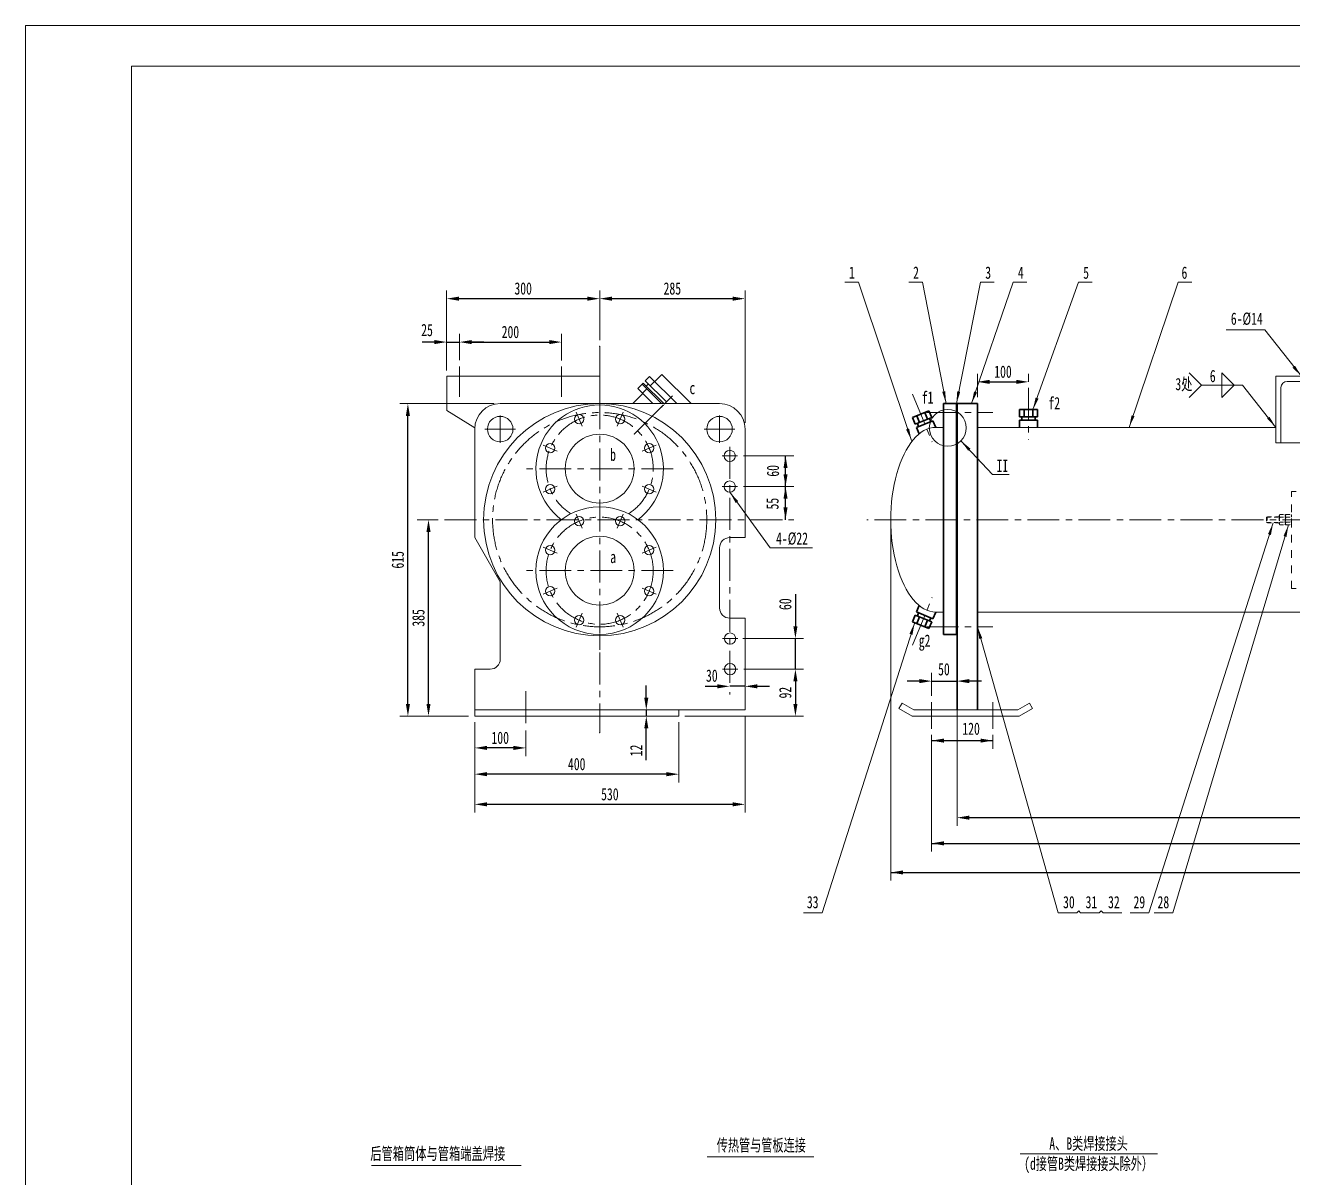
# Model space of a CAD drawing. Header units: millimetres. Extents: x 6843 to 13563, y -2018 to 2734.
# Drawn here: x 6843 to 9328, y 476 to 2734 of the extents above; entities that cross this region are included whole.
import ezdxf

# ---------------------------------------------------------------- set-up
doc = ezdxf.new("R2010")
doc.units = ezdxf.units.MM
doc.header["$LTSCALE"] = 50
doc.header["$PDSIZE"] = -5
doc.linetypes.add('CENTER', pattern=[2, 1.25, -0.25, 0.25, -0.25])
doc.linetypes.add('EB_DASH', pattern=[6, 3, -3])
doc.layers.get('DEFPOINTS').update_dxf_attribs({"lineweight": 18})
for name, color, linetype, lineweight in [('25C', 1, 'CENTER', 18), ('中心线', 1, 'CENTER', 5), ('尺寸线', 4, 'Continuous', 9), ('标注', 4, 'Continuous', 5), ('粗线', 7, 'Continuous', 15), ('细线', 3, 'Continuous', 5), ('虚线', 2, 'EB_DASH', 5)]:
    doc.layers.add(name, color=color, linetype=linetype, lineweight=lineweight)
doc.styles.get("Standard").update_dxf_attribs({"font": 'txt', "width": 0.7})
doc.dimstyles.new('标准', dxfattribs={"dimscale": 8, "dimtxt": 3, "dimasz": 3, "dimexe": 2, "dimexo": 1.5, "dimgap": 1, "dimtad": 1, "dimdec": 1, "dimzin": 12, "dimdsep": 46, "dimtxsty": 'Standard', "dimcen": 0, "dimdle": 6, "dimclrd": 256, "dimclre": 256, "dimclrt": 256, "dimadec": 1, "dimazin": 3, "dimtfac": 1, "dimtdec": 1, "dimtmove": 2, "dimatfit": 0, "dimfxl": 0, "dimtolj": 1, "dimarcsym": 0})

# ---------------------------------------------------------------- blocks, each defined once
blk = doc.blocks.new('*X2')
at = {"layer": '标注', "linetype": 'ByBlock'}
for points in [[(8710.2, 2035.4), (8734.2, 2031.4), (8734.2, 2039.4)], [(8810.2, 2035.4), (8786.2, 2031.4), (8786.2, 2039.4)]]:
    blk.add_hatch(color=256, dxfattribs=at).paths.add_polyline_path(points, flags=0)
for p, q in [((8710.2, 2005.4), (8710.2, 2051.4)), ((8810.2, 2035.4), (8810.2, 2051.4))]:
    blk.add_line(p, q, dxfattribs=at)
at = {"layer": '标注', "linetype": 'ByBlock', "lineweight": -2}
blk.add_line((8734.2, 2035.4), (8786.2, 2035.4), dxfattribs=at)
at = {"layer": '标注', "linetype": 'ByBlock', "insert": (8760.2, 2055.2), "char_height": 24, "width": 63.84, "attachment_point": 5}
blk.add_mtext('100', dxfattribs=at)
blk = doc.blocks.new('*X3')
at = {"layer": '标注', "linetype": 'ByBlock'}
for points in [[(8620.2, 1448.9), (8596.2, 1444.9), (8596.2, 1452.9)], [(8670.2, 1448.9), (8694.2, 1444.9), (8694.2, 1452.9)]]:
    blk.add_hatch(color=256, dxfattribs=at).paths.add_polyline_path(points, flags=0)
at = {"layer": '标注', "linetype": 'ByBlock', "lineweight": -2}
for p, q in [((8596.2, 1448.9), (8572.2, 1448.9)), ((8620.2, 1448.9), (8670.2, 1448.9)), ((8718.2, 1448.9), (8694.2, 1448.9)), ((8620.2, 1407.9), (8620.2, 1407.9))]:
    blk.add_line(p, q, dxfattribs=at)
at = {"layer": '标注', "linetype": 'ByBlock'}
for p, q in [((8620.2, 1419.9), (8620.2, 1464.9)), ((8670.2, 1419.9), (8670.2, 1464.9))]:
    blk.add_line(p, q, dxfattribs=at)
at = {"layer": '标注', "linetype": 'ByBlock', "insert": (8644.4, 1472), "char_height": 24, "width": 42.56, "attachment_point": 5}
blk.add_mtext('50', dxfattribs=at)
blk = doc.blocks.new('*X4')
at = {"layer": '标注', "linetype": 'ByBlock'}
for points in [[(8620.2, 1332.3), (8644.2, 1328.3), (8644.2, 1336.3)], [(8740.2, 1332.3), (8716.2, 1328.3), (8716.2, 1336.3)]]:
    blk.add_hatch(color=256, dxfattribs=at).paths.add_polyline_path(points, flags=0)
at = {"layer": '标注', "linetype": 'ByBlock', "lineweight": -2}
for p, q in [((8620.2, 1355.5), (8620.2, 1355.5)), ((8620.2, 1332.3), (8740.2, 1332.3))]:
    blk.add_line(p, q, dxfattribs=at)
at = {"layer": '标注', "linetype": 'ByBlock'}
for p, q in [((8620.2, 1343.5), (8620.2, 1316.3)), ((8740.2, 1343.5), (8740.2, 1316.3))]:
    blk.add_line(p, q, dxfattribs=at)
at = {"layer": '标注', "linetype": 'ByBlock', "insert": (8697.7, 1355.5), "char_height": 24, "width": 63.84, "attachment_point": 5}
blk.add_mtext('120', dxfattribs=at)
blk = doc.blocks.new('*X5')
at = {"layer": '标注', "linetype": 'Continuous'}
blk.add_hatch(color=256, dxfattribs=at).paths.add_polyline_path([(9345.2, 2046.3), (9328, 2063.3), (9332.7, 2067)], flags=0)
for p, q in [((9273.3, 2137.2), (9197.8, 2137.2)), ((9345.2, 2046.3), (9273.3, 2137.2))]:
    blk.add_line(p, q, dxfattribs=at)
at = {"layer": '标注'}
blk.add_line((9197.8, 2137.2), (9197.8, 2137.2), dxfattribs=at)
blk = doc.blocks.new('*X9')
at = {"layer": '标注', "linetype": 'ByBlock'}
for points in [[(8620.2, 1130.9), (8644.2, 1126.9), (8644.2, 1134.9)], [(11290.2, 1130.9), (11266.2, 1126.9), (11266.2, 1134.9)]]:
    blk.add_hatch(color=256, dxfattribs=at).paths.add_polyline_path(points, flags=0)
at = {"layer": '标注', "linetype": 'ByBlock', "lineweight": -2}
for p, q in [((8620.2, 1355.5), (8620.2, 1355.5)), ((8620.2, 1130.9), (11290.2, 1130.9))]:
    blk.add_line(p, q, dxfattribs=at)
at = {"layer": '标注', "linetype": 'ByBlock'}
for p, q in [((8620.2, 1343.5), (8620.2, 1114.9)), ((11290.2, 1343.5), (11290.2, 1114.9))]:
    blk.add_line(p, q, dxfattribs=at)
at = {"layer": '标注', "linetype": 'ByBlock', "insert": (9964.9, 1154.2), "char_height": 24, "width": 90.72, "attachment_point": 5}
blk.add_mtext('2670', dxfattribs=at)
blk = doc.blocks.new('*X10')
at = {"layer": '标注', "linetype": 'ByBlock'}
for points in [[(8540.2, 1073.9), (8564.2, 1069.9), (8564.2, 1077.9)], [(11370.2, 1073.9), (11346.2, 1069.9), (11346.2, 1077.9)]]:
    blk.add_hatch(color=256, dxfattribs=at).paths.add_polyline_path(points, flags=0)
at = {"layer": '标注', "linetype": 'ByBlock', "lineweight": -2}
for p, q in [((8540.2, 1765.3), (8540.2, 1765.3)), ((8540.2, 1073.9), (11370.2, 1073.9))]:
    blk.add_line(p, q, dxfattribs=at)
at = {"layer": '标注', "linetype": 'ByBlock'}
for p, q in [((8540.2, 1753.3), (8540.2, 1057.9)), ((11370.2, 1525.6), (11370.2, 1057.9))]:
    blk.add_line(p, q, dxfattribs=at)
at = {"layer": '标注', "linetype": 'ByBlock', "insert": (9953.7, 1094), "char_height": 24, "width": 90.72, "attachment_point": 5}
blk.add_mtext('2830', dxfattribs=at)
blk = doc.blocks.new('*X14')
at = {"layer": '标注', "linetype": 'ByBlock'}
for points in [[(7724.4, 1266.5), (7748.4, 1270.5), (7748.4, 1262.5)], [(8124.4, 1266.5), (8100.4, 1270.5), (8100.4, 1262.5)]]:
    blk.add_hatch(color=256, dxfattribs=at).paths.add_polyline_path(points, flags=0)
for p, q in [((7724.4, 1368.3), (7724.4, 1250.5)), ((8124.4, 1368.3), (8124.4, 1250.5))]:
    blk.add_line(p, q, dxfattribs=at)
at = {"layer": '标注', "linetype": 'ByBlock', "lineweight": -2}
blk.add_line((8100.4, 1266.5), (7748.4, 1266.5), dxfattribs=at)
at = {"layer": '标注', "linetype": 'ByBlock', "insert": (7924.4, 1286.2), "char_height": 24, "width": 67.573, "attachment_point": 5}
blk.add_mtext('400', dxfattribs=at)
blk = doc.blocks.new('*X15')
at = {"layer": '标注', "linetype": 'ByBlock'}
for points in [[(7724.4, 1318), (7748.4, 1322), (7748.4, 1314)], [(7824.4, 1318), (7800.4, 1322), (7800.4, 1314)]]:
    blk.add_hatch(color=256, dxfattribs=at).paths.add_polyline_path(points, flags=0)
for p, q in [((7724.4, 1368.3), (7724.4, 1302)), ((7824.4, 1351.8), (7824.4, 1302))]:
    blk.add_line(p, q, dxfattribs=at)
at = {"layer": '标注', "linetype": 'ByBlock', "lineweight": -2}
blk.add_line((7800.4, 1318), (7748.4, 1318), dxfattribs=at)
at = {"layer": '标注', "linetype": 'ByBlock', "insert": (7774.4, 1337.7), "char_height": 24, "width": 63.84, "attachment_point": 5}
blk.add_mtext('100', dxfattribs=at)
blk = doc.blocks.new('*X16')
at = {"layer": '标注', "linetype": 'ByBlock'}
for points in [[(8060.8, 1392.3), (8056.8, 1416.3), (8064.8, 1416.3)], [(8060.8, 1380.3), (8056.8, 1356.3), (8064.8, 1356.3)]]:
    blk.add_hatch(color=256, dxfattribs=at).paths.add_polyline_path(points, flags=0)
at = {"layer": '标注', "linetype": 'ByBlock', "lineweight": -2}
for p, q in [((8060.8, 1416.3), (8060.8, 1440.3)), ((8038.4, 1392.3), (8038.4, 1392.3)), ((8060.8, 1392.3), (8060.8, 1380.3)), ((8060.8, 1293.8), (8060.8, 1356.3))]:
    blk.add_line(p, q, dxfattribs=at)
at = {"layer": '标注', "linetype": 'ByBlock'}
for p, q in [((8050.4, 1392.3), (8076.8, 1392.3)), ((8026.4, 1380.3), (8076.8, 1380.3))]:
    blk.add_line(p, q, dxfattribs=at)
at = {"layer": '标注', "linetype": 'ByBlock', "insert": (8041, 1313), "char_height": 24, "width": 47.2, "attachment_point": 5, "rotation": 90}
blk.add_mtext('12', dxfattribs=at)
blk = doc.blocks.new('*X17')
at = {"layer": '标注', "linetype": 'ByBlock'}
for points in [[(8224.4, 1438.7), (8200.4, 1442.7), (8200.4, 1434.7)], [(8254.4, 1438.7), (8278.4, 1442.7), (8278.4, 1434.7)]]:
    blk.add_hatch(color=256, dxfattribs=at).paths.add_polyline_path(points, flags=0)
at = {"layer": '标注', "linetype": 'ByBlock', "lineweight": -2}
for p, q in [((8176.4, 1438.7), (8200.4, 1438.7)), ((8254.4, 1438.7), (8224.4, 1438.7)), ((8254.4, 1438.7), (8254.4, 1438.7)), ((8278.4, 1438.7), (8302.4, 1438.7))]:
    blk.add_line(p, q, dxfattribs=at)
at = {"layer": '标注', "linetype": 'ByBlock'}
for p, q in [((8224.4, 1427.1), (8224.4, 1422.7)), ((8254.4, 1426.7), (8254.4, 1422.7))]:
    blk.add_line(p, q, dxfattribs=at)
at = {"layer": '标注', "linetype": 'ByBlock', "insert": (8189.3, 1459.5), "char_height": 24, "width": 42.56, "attachment_point": 5}
blk.add_mtext('30', dxfattribs=at)
blk = doc.blocks.new('*X18')
at = {"layer": '标注', "linetype": 'ByBlock'}
for points in [[(8353.2, 1472.3), (8349.2, 1448.3), (8357.2, 1448.3)], [(8353.2, 1380.3), (8349.2, 1404.3), (8357.2, 1404.3)]]:
    blk.add_hatch(color=256, dxfattribs=at).paths.add_polyline_path(points, flags=0)
for p, q in [((8252.1, 1472.3), (8369.2, 1472.3)), ((8136.4, 1380.3), (8369.2, 1380.3))]:
    blk.add_line(p, q, dxfattribs=at)
at = {"layer": '标注', "linetype": 'ByBlock', "lineweight": -2}
blk.add_line((8353.2, 1448.3), (8353.2, 1404.3), dxfattribs=at)
at = {"layer": '标注', "linetype": 'ByBlock', "insert": (8333.4, 1426.3), "char_height": 24, "width": 47.2, "attachment_point": 5, "rotation": 90}
blk.add_mtext('92', dxfattribs=at)
blk = doc.blocks.new('*X19')
at = {"layer": '标注', "linetype": 'ByBlock'}
for points in [[(8353.2, 1532.3), (8357.2, 1556.3), (8349.2, 1556.3)], [(8353.2, 1472.3), (8357.2, 1448.3), (8349.2, 1448.3)]]:
    blk.add_hatch(color=256, dxfattribs=at).paths.add_polyline_path(points, flags=0)
at = {"layer": '标注', "linetype": 'ByBlock', "lineweight": -2}
for p, q in [((8353.2, 1619.1), (8353.2, 1556.3)), ((8353.2, 1472.3), (8353.2, 1532.3)), ((8240.1, 1472.3), (8240.1, 1472.3)), ((8353.2, 1448.3), (8353.2, 1424.3))]:
    blk.add_line(p, q, dxfattribs=at)
at = {"layer": '标注', "linetype": 'ByBlock'}
for p, q in [((8249.9, 1532.3), (8369.2, 1532.3)), ((8252.1, 1472.3), (8369.2, 1472.3))]:
    blk.add_line(p, q, dxfattribs=at)
at = {"layer": '标注', "linetype": 'ByBlock', "insert": (8333.4, 1599.7), "char_height": 24, "width": 47.2, "attachment_point": 5, "rotation": 90}
blk.add_mtext('60', dxfattribs=at)
blk = doc.blocks.new('*X20')
at = {"layer": '标注', "linetype": 'ByBlock'}
for points in [[(7724.4, 1207.4), (7748.4, 1211.4), (7748.4, 1203.4)], [(8254.4, 1207.4), (8230.4, 1211.4), (8230.4, 1203.4)]]:
    blk.add_hatch(color=256, dxfattribs=at).paths.add_polyline_path(points, flags=0)
for p, q in [((7724.4, 1368.3), (7724.4, 1191.4)), ((8254.4, 1380.3), (8254.4, 1191.4))]:
    blk.add_line(p, q, dxfattribs=at)
at = {"layer": '标注', "linetype": 'ByBlock', "lineweight": -2}
blk.add_line((8230.4, 1207.4), (7748.4, 1207.4), dxfattribs=at)
at = {"layer": '标注', "linetype": 'ByBlock', "insert": (7989.4, 1227.1), "char_height": 24, "width": 66.453, "attachment_point": 5}
blk.add_mtext('530', dxfattribs=at)
blk = doc.blocks.new('*X21')
at = {"layer": '标注', "linetype": 'ByBlock'}
for points in [[(7633.8, 1765.3), (7637.8, 1741.3), (7629.8, 1741.3)], [(7633.8, 1380.3), (7637.8, 1404.3), (7629.8, 1404.3)]]:
    blk.add_hatch(color=256, dxfattribs=at).paths.add_polyline_path(points, flags=0)
for p, q in [((7623.3, 1765.3), (7649.8, 1765.3)), ((7712.4, 1380.3), (7617.8, 1380.3))]:
    blk.add_line(p, q, dxfattribs=at)
at = {"layer": '标注', "linetype": 'ByBlock', "lineweight": -2}
blk.add_line((7633.8, 1404.3), (7633.8, 1741.3), dxfattribs=at)
at = {"layer": '标注', "linetype": 'ByBlock', "insert": (7614.1, 1572.8), "char_height": 24, "width": 65.893, "attachment_point": 5, "rotation": 90}
blk.add_mtext('385', dxfattribs=at)
blk = doc.blocks.new('*X22')
at = {"layer": '标注', "linetype": 'ByBlock'}
for points in [[(7593.4, 1992.8), (7597.4, 1968.8), (7589.4, 1968.8)], [(7593.4, 1380.3), (7597.4, 1404.3), (7589.4, 1404.3)]]:
    blk.add_hatch(color=256, dxfattribs=at).paths.add_polyline_path(points, flags=0)
for p, q in [((7762.4, 1992.8), (7577.4, 1992.8)), ((7712.4, 1380.3), (7577.4, 1380.3))]:
    blk.add_line(p, q, dxfattribs=at)
at = {"layer": '标注', "linetype": 'ByBlock', "lineweight": -2}
blk.add_line((7593.4, 1404.3), (7593.4, 1968.8), dxfattribs=at)
at = {"layer": '标注', "linetype": 'ByBlock', "insert": (7573.6, 1686.6), "char_height": 24, "width": 66.453, "attachment_point": 5, "rotation": 90}
blk.add_mtext('615', dxfattribs=at)
blk = doc.blocks.new('*X23')
at = {"layer": '标注', "linetype": 'ByBlock'}
for points in [[(7669.4, 2113.4), (7645.4, 2109.4), (7645.4, 2117.4)], [(7694.4, 2113.4), (7718.4, 2109.4), (7718.4, 2117.4)]]:
    blk.add_hatch(color=256, dxfattribs=at).paths.add_polyline_path(points, flags=0)
at = {"layer": '标注', "linetype": 'ByBlock', "lineweight": -2}
for p, q in [((7645.4, 2113.4), (7621.4, 2113.4)), ((7669.4, 2113.4), (7694.4, 2113.4)), ((7742.4, 2113.4), (7718.4, 2113.4)), ((7669.4, 2045.8), (7669.4, 2045.8))]:
    blk.add_line(p, q, dxfattribs=at)
at = {"layer": '标注', "linetype": 'ByBlock'}
for p, q in [((7669.4, 2057.8), (7669.4, 2129.4)), ((7694.4, 2077.8), (7694.4, 2129.4))]:
    blk.add_line(p, q, dxfattribs=at)
at = {"layer": '标注', "linetype": 'ByBlock', "insert": (7631, 2136.9), "char_height": 24, "width": 42.373, "attachment_point": 5}
blk.add_mtext('25', dxfattribs=at)
blk = doc.blocks.new('*X24')
at = {"layer": '标注', "linetype": 'ByBlock'}
for points in [[(7694.4, 2113.4), (7718.4, 2109.4), (7718.4, 2117.4)], [(7894.4, 2113.4), (7870.4, 2109.4), (7870.4, 2117.4)]]:
    blk.add_hatch(color=256, dxfattribs=at).paths.add_polyline_path(points, flags=0)
for p, q in [((7694.4, 2077.8), (7694.4, 2129.4)), ((7894.4, 2077.5), (7894.4, 2129.4))]:
    blk.add_line(p, q, dxfattribs=at)
at = {"layer": '标注', "linetype": 'ByBlock', "lineweight": -2}
blk.add_line((7718.4, 2113.4), (7870.4, 2113.4), dxfattribs=at)
at = {"layer": '标注', "linetype": 'ByBlock', "insert": (7794.4, 2133.1), "char_height": 24, "width": 66.827, "attachment_point": 5}
blk.add_mtext('200', dxfattribs=at)
blk = doc.blocks.new('*X25')
at = {"layer": '标注', "linetype": 'ByBlock'}
for points in [[(7669.4, 2198.5), (7693.4, 2194.5), (7693.4, 2202.5)], [(7969.4, 2198.5), (7945.4, 2194.5), (7945.4, 2202.5)]]:
    blk.add_hatch(color=256, dxfattribs=at).paths.add_polyline_path(points, flags=0)
for p, q in [((7669.4, 2058.4), (7669.4, 2214.5)), ((7969.4, 2116.9), (7969.4, 2214.5))]:
    blk.add_line(p, q, dxfattribs=at)
at = {"layer": '标注', "linetype": 'ByBlock', "lineweight": -2}
blk.add_line((7693.4, 2198.5), (7945.4, 2198.5), dxfattribs=at)
at = {"layer": '标注', "linetype": 'ByBlock', "insert": (7819.4, 2218.3), "char_height": 24, "width": 66.453, "attachment_point": 5}
blk.add_mtext('300', dxfattribs=at)
blk = doc.blocks.new('*X26')
at = {"layer": '标注', "linetype": 'ByBlock'}
for points in [[(7969.4, 2198.5), (7993.4, 2194.5), (7993.4, 2202.5)], [(8254.4, 2198.5), (8230.4, 2194.5), (8230.4, 2202.5)]]:
    blk.add_hatch(color=256, dxfattribs=at).paths.add_polyline_path(points, flags=0)
for p, q in [((7969.4, 2116.9), (7969.4, 2214.5)), ((8254.4, 1954.8), (8254.4, 2214.5))]:
    blk.add_line(p, q, dxfattribs=at)
at = {"layer": '标注', "linetype": 'ByBlock', "lineweight": -2}
blk.add_line((7993.4, 2198.5), (8230.4, 2198.5), dxfattribs=at)
at = {"layer": '标注', "linetype": 'ByBlock', "insert": (8111.9, 2218.3), "char_height": 24, "width": 66.267, "attachment_point": 5}
blk.add_mtext('285', dxfattribs=at)
blk = doc.blocks.new('*X33')
at = {"layer": '标注', "linetype": 'Continuous'}
blk.add_hatch(color=256, dxfattribs=at).paths.add_polyline_path([(8580.8, 1920.3), (8570.3, 1942.1), (8576, 1944)], flags=0)
for p, q in [((8476.6, 2230.6), (8449.9, 2230.6)), ((8580.8, 1920.3), (8476.6, 2230.6))]:
    blk.add_line(p, q, dxfattribs=at)
at = {"layer": '标注'}
blk.add_line((8449.9, 2230.6), (8449.9, 2230.6), dxfattribs=at)
blk = doc.blocks.new('*X34')
at = {"layer": '标注', "linetype": 'Continuous'}
blk.add_hatch(color=256, dxfattribs=at).paths.add_polyline_path([(8648.6, 1992.8), (8641, 2015.8), (8646.9, 2016.9)], flags=0)
for p, q in [((8602.2, 2230.6), (8575.5, 2230.6)), ((8648.6, 1992.8), (8602.2, 2230.6))]:
    blk.add_line(p, q, dxfattribs=at)
at = {"layer": '标注'}
blk.add_line((8575.5, 2230.6), (8575.5, 2230.6), dxfattribs=at)
blk = doc.blocks.new('*X35')
at = {"layer": '标注', "linetype": 'Continuous'}
blk.add_hatch(color=256, dxfattribs=at).paths.add_polyline_path([(8668.8, 1992.8), (8670.5, 2016.9), (8676.4, 2015.8)], flags=0)
for p, q in [((8668.8, 1992.8), (8716.1, 2230.6)), ((8716.1, 2230.6), (8742.8, 2230.6))]:
    blk.add_line(p, q, dxfattribs=at)
at = {"layer": '标注'}
blk.add_line((8742.8, 2230.6), (8742.8, 2230.6), dxfattribs=at)
blk = doc.blocks.new('*X36')
at = {"layer": '标注', "linetype": 'Continuous'}
blk.add_hatch(color=256, dxfattribs=at).paths.add_polyline_path([(8698.6, 1992.8), (8703.5, 2016.5), (8709.2, 2014.5)], flags=0)
for p, q in [((8698.6, 1992.8), (8780.1, 2230.6)), ((8780.1, 2230.6), (8806.8, 2230.6))]:
    blk.add_line(p, q, dxfattribs=at)
at = {"layer": '标注'}
blk.add_line((8806.8, 2230.6), (8806.8, 2230.6), dxfattribs=at)
blk = doc.blocks.new('*X37')
at = {"layer": '标注', "linetype": 'Continuous'}
blk.add_hatch(color=256, dxfattribs=at).paths.add_polyline_path([(8818.9, 1981), (8824.1, 2004.6), (8829.8, 2002.6)], flags=0)
for p, q in [((8818.9, 1981), (8908.1, 2230.6)), ((8908.1, 2230.6), (8934.8, 2230.6))]:
    blk.add_line(p, q, dxfattribs=at)
at = {"layer": '标注'}
blk.add_line((8934.8, 2230.6), (8934.8, 2230.6), dxfattribs=at)
blk = doc.blocks.new('*X38')
at = {"layer": '标注', "linetype": 'Continuous'}
blk.add_hatch(color=256, dxfattribs=at).paths.add_polyline_path([(9007.5, 1946.3), (9012.4, 1970), (9018.1, 1968.1)], flags=0)
for p, q in [((9007.5, 1946.3), (9103.8, 2230.6)), ((9103.8, 2230.6), (9130.4, 2230.6))]:
    blk.add_line(p, q, dxfattribs=at)
at = {"layer": '标注'}
blk.add_line((9130.4, 2230.6), (9130.4, 2230.6), dxfattribs=at)
blk = doc.blocks.new('*X44')
at = {"layer": '标注', "linetype": 'Continuous'}
blk.add_hatch(color=256, dxfattribs=at).paths.add_polyline_path([(8710.2, 1555.3), (8719.6, 1533), (8713.8, 1531.4)], flags=0)
for p, q in [((8710.2, 1555.3), (8868.3, 995)), ((8868.3, 995), (8904.8, 995))]:
    blk.add_line(p, q, dxfattribs=at)
at = {"layer": '标注'}
blk.add_line((8904.8, 995), (8904.8, 995), dxfattribs=at)
blk = doc.blocks.new('*X47')
at = {"layer": '标注', "linetype": 'ByBlock'}
for points in [[(8670.2, 1181.3), (8694.2, 1177.3), (8694.2, 1185.3)], [(11240.2, 1181.3), (11216.2, 1177.3), (11216.2, 1185.3)]]:
    blk.add_hatch(color=256, dxfattribs=at).paths.add_polyline_path(points, flags=0)
for p, q in [((8670.2, 1980.8), (8670.2, 1165.3)), ((11240.2, 1380.3), (11240.2, 1165.3))]:
    blk.add_line(p, q, dxfattribs=at)
at = {"layer": '标注', "linetype": 'ByBlock', "lineweight": -2}
blk.add_line((8694.2, 1181.3), (11216.2, 1181.3), dxfattribs=at)
at = {"layer": '标注', "linetype": 'ByBlock', "insert": (9955.2, 1201), "char_height": 24, "width": 90.72, "attachment_point": 5}
blk.add_mtext('2570', dxfattribs=at)
blk = doc.blocks.new('*X106')
at = {"layer": '尺寸线', "linetype": 'Continuous'}
blk.add_hatch(color=256, dxfattribs=at).paths.add_polyline_path([(8677.8, 1920), (8696.4, 1904.5), (8692, 1900.4)], flags=0)
for p, q in [((8677.8, 1920), (8739.5, 1854.1)), ((8739.5, 1854.1), (8772.5, 1854.1))]:
    blk.add_line(p, q, dxfattribs=at)
at = {"layer": '尺寸线'}
blk.add_line((8772.5, 1854.1), (8772.5, 1854.1), dxfattribs=at)
blk = doc.blocks.new('*X112')
at = {"layer": '尺寸线', "linetype": 'ByBlock'}
for points in [[(8333.8, 1830.3), (8337.8, 1806.3), (8329.8, 1806.3)], [(8333.8, 1765.3), (8337.8, 1789.3), (8329.8, 1789.3)]]:
    blk.add_hatch(color=256, dxfattribs=at).paths.add_polyline_path(points, flags=0)
for p, q in [((8251.4, 1830.3), (8349.8, 1830.3)), ((8339.6, 1765.3), (8349.8, 1765.3))]:
    blk.add_line(p, q, dxfattribs=at)
at = {"layer": '尺寸线', "linetype": 'ByBlock', "lineweight": -2}
for p, q in [((8333.8, 1765.3), (8333.8, 1830.3)), ((8327.6, 1765.3), (8327.6, 1765.3))]:
    blk.add_line(p, q, dxfattribs=at)
at = {"layer": '尺寸线', "linetype": 'ByBlock', "insert": (8308.4, 1796.7), "char_height": 24, "width": 46.667, "attachment_point": 5, "rotation": 90}
blk.add_mtext('55', dxfattribs=at)
blk = doc.blocks.new('*X113')
at = {"layer": '尺寸线', "linetype": 'ByBlock'}
for points in [[(8333.8, 1890.3), (8337.8, 1866.3), (8329.8, 1866.3)], [(8333.8, 1830.3), (8337.8, 1854.3), (8329.8, 1854.3)]]:
    blk.add_hatch(color=256, dxfattribs=at).paths.add_polyline_path(points, flags=0)
for p, q in [((8251.4, 1890.3), (8349.8, 1890.3)), ((8251.4, 1830.3), (8349.8, 1830.3))]:
    blk.add_line(p, q, dxfattribs=at)
at = {"layer": '尺寸线', "linetype": 'ByBlock', "lineweight": -2}
for p, q in [((8333.8, 1830.3), (8333.8, 1890.3)), ((8239.4, 1830.3), (8239.4, 1830.3))]:
    blk.add_line(p, q, dxfattribs=at)
at = {"layer": '尺寸线', "linetype": 'ByBlock', "insert": (8309.2, 1861), "char_height": 24, "width": 47.2, "attachment_point": 5, "rotation": 90}
blk.add_mtext('60', dxfattribs=at)
blk = doc.blocks.new('*X126')
at = {"layer": '标注', "linetype": 'Continuous'}
blk.add_hatch(color=256, dxfattribs=at).paths.add_polyline_path([(9289.9, 1759.1), (9285.5, 1735.3), (9279.8, 1737.1)], flags=0)
for p, q in [((9289.9, 1759.1), (9046.2, 995)), ((9046.2, 995), (9009.6, 995))]:
    blk.add_line(p, q, dxfattribs=at)
at = {"layer": '标注'}
blk.add_line((9009.6, 995), (9009.6, 995), dxfattribs=at)
blk = doc.blocks.new('*X127')
at = {"layer": '标注', "linetype": 'Continuous'}
blk.add_hatch(color=256, dxfattribs=at).paths.add_polyline_path([(9320, 1755.4), (9316, 1731.5), (9310.2, 1733.2)], flags=0)
for p, q in [((9320, 1755.4), (9093.2, 995)), ((9093.2, 995), (9056.7, 995))]:
    blk.add_line(p, q, dxfattribs=at)
at = {"layer": '标注'}
blk.add_line((9056.7, 995), (9056.7, 995), dxfattribs=at)
blk = doc.blocks.new('*X129')
at = {"layer": '尺寸线', "linetype": 'Continuous'}
blk.add_hatch(color=256, dxfattribs=at).paths.add_polyline_path([(9295.2, 1946.3), (9277.9, 1963.2), (9282.6, 1967)], flags=0)
for p, q in [((9229.6, 2029), (9149.1, 2029)), ((9295.2, 1946.3), (9229.6, 2029))]:
    blk.add_line(p, q, dxfattribs=at)
at = {"layer": '尺寸线'}
blk.add_line((9149.1, 2029), (9149.1, 2029), dxfattribs=at)
blk = doc.blocks.new('*X134')
at = {"layer": '尺寸线', "linetype": 'Continuous'}
blk.add_hatch(color=256, dxfattribs=at).paths.add_polyline_path([(8224.4, 1819.3), (8241, 1801.7), (8236.1, 1798.1)], flags=0)
for p, q in [((8224.4, 1819.3), (8303.9, 1710)), ((8303.9, 1710), (8386.4, 1710))]:
    blk.add_line(p, q, dxfattribs=at)
at = {"layer": '尺寸线'}
blk.add_line((8386.4, 1710), (8386.4, 1710), dxfattribs=at)
blk = doc.blocks.new('*X137')
at = {"layer": '标注', "linetype": 'Continuous'}
blk.add_hatch(color=256, dxfattribs=at).paths.add_polyline_path([(8587.1, 1563.6), (8582.7, 1539.8), (8576.9, 1541.7)], flags=0)
for p, q in [((8587.1, 1563.6), (8405.7, 995)), ((8405.7, 995), (8369.2, 995))]:
    blk.add_line(p, q, dxfattribs=at)
at = {"layer": '标注'}
blk.add_line((8369.2, 995), (8369.2, 995), dxfattribs=at)

msp = doc.modelspace()

# ---------------------------------------------------------------- linework, layer by layer
at = {"layer": '25C'}
for p, q in [((8620.22, 1355.52), (8620.22, 1407.85)), ((8740.22, 1355.52), (8740.22, 1407.85))]:
    msp.add_line(p, q, dxfattribs=at)
at = {"layer": 'DEFPOINTS', "ltscale": 100}
for p, q in [((6843.33, 2734.15), (6843.33, -2017.85)), ((13563.33, 2734.15), (6843.33, 2734.15))]:
    msp.add_line(p, q, dxfattribs=at)
at = {"layer": '中心线'}
for p, q in [((7969.43, 2104.92), (7969.43, 1347.95)), ((7694.41, 2005.82), (7694.41, 2065.82)), ((7894.43, 2005.82), (7894.43, 2065.82)), ((8810.22, 2023.43), (8810.22, 1922.36)), ((8037.34, 1933.08), (8093.91, 1989.65)), ((8096.03, 1991.77), (8111.6, 2007.34)), ((8582.98, 2011.14), (8621.22, 1917.58)), ((7774.43, 1916.21), (7774.43, 1969.39)), ((7923.61, 1975.93), (7934.89, 1948.69)), ((8015.26, 1975.93), (8003.97, 1948.69)), ((8204.43, 1916.21), (8204.43, 1969.39)), ((8610.34, 1975.3), (8739.96, 1975.3)), ((7804.67, 1942.8), (7744.2, 1942.8)), ((8174.2, 1942.8), (8234.67, 1942.8)), ((7858.8, 1911.13), (7886.05, 1899.84)), ((8080.06, 1911.13), (8052.82, 1899.84)), ((8209.43, 1890.3), (8239.43, 1890.3)), ((8224.43, 1908.13), (8224.43, 1439.14)), ((8113.61, 1865.17), (7825.26, 1865.17)), ((7858.8, 1819.48), (7886.05, 1830.76)), ((8080.06, 1819.48), (8052.82, 1830.76)), ((8209.43, 1830.3), (8239.43, 1830.3)), ((8327.6, 1765.3), (7611.26, 1765.3)), ((7923.61, 1775.93), (7934.89, 1748.69)), ((8015.26, 1775.93), (8003.97, 1748.69)), ((11470.64, 1765.3), (8493.11, 1765.3)), ((7858.8, 1711.13), (7886.05, 1699.84)), ((8080.06, 1711.13), (8052.82, 1699.84)), ((8113.61, 1665.43), (7825.26, 1665.43)), ((7858.8, 1619.48), (7886.05, 1630.76)), ((8080.06, 1619.48), (8052.82, 1630.76)), ((8582.98, 1519.47), (8621.22, 1613.03)), ((7923.61, 1554.67), (7934.89, 1581.92)), ((8015.26, 1554.67), (8003.97, 1581.92)), ((8610.34, 1555.3), (8739.96, 1555.3)), ((8210.06, 1532.32), (8240.06, 1532.32)), ((8210.06, 1472.32), (8240.06, 1472.32)), ((7824.43, 1429.04), (7824.43, 1363.77))]:
    msp.add_line(p, q, dxfattribs=at)
at = {"layer": '中心线', "ltscale": 0.5}
for p, q in [((8076.31, 1972.04), (8093.91, 1989.65)), ((8096.03, 1991.77), (8112.21, 2007.95)), ((7969.43, 1459.95), (7969.43, 1568.65))]:
    msp.add_line(p, q, dxfattribs=at)
at = {"layer": '中心线'}
for centre, radius in [((7969.43, 1765.3), 210), ((7969.43, 1665.3), 105)]:
    msp.add_circle(centre, radius, dxfattribs=at)
msp.add_arc((7969.43, 1865.3), 105, 302.55693, 237.44307, dxfattribs=at)
at = {"layer": '尺寸线'}
for p, q in [((9125.13, 2053.02), (9149.13, 2029.02)), ((9189.34, 2005.02), (9189.34, 2053.02)), ((9189.34, 2053.02), (9213.34, 2029.02)), ((9125.13, 2005.02), (9149.13, 2029.02)), ((9189.34, 2005.02), (9213.34, 2029.02)), ((8904.81, 995.04), (8908.61, 998.84)), ((8912.41, 995.04), (8908.61, 998.84)), ((8948.92, 995.04), (8952.72, 998.84)), ((8956.53, 995.04), (8952.72, 998.84)), ((8794.02, 522.7), (9062.89, 522.7)), ((7522.06, 499.48), (7815.23, 499.48)), ((8180.29, 516.59), (8389.58, 516.59))]:
    msp.add_line(p, q, dxfattribs=at)
msp.add_circle((8651.91, 1945.23), 36.15, dxfattribs=at)
at = {"layer": '标注'}
for p, q in [((7969.43, 2128.92), (7969.43, 2172.69)), ((8912.41, 995.04), (8948.92, 995.04)), ((8956.53, 995.04), (8993.04, 995.04))]:
    msp.add_line(p, q, dxfattribs=at)
for p in [(7969.43, 2104.92), (8093.91, 1989.65), (8037.34, 1933.08), (7969.43, 1347.95)]:
    msp.add_point(p, dxfattribs=at)
at = {"layer": '粗线', "ltscale": 100}
for p, q in [((7051.33, 2654.15), (7051.33, -1937.85)), ((13483.33, 2654.15), (7051.33, 2654.15)), ((8562.24, 1405.69), (8556.24, 1395.3)), ((8582.22, 1380.3), (8556.24, 1395.3)), ((8585.43, 1392.3), (8562.24, 1405.69)), ((8585.43, 1392.3), (8789, 1392.3)), ((8789, 1392.3), (8812.2, 1405.69)), ((8792.22, 1380.3), (8818.2, 1395.3)), ((8812.2, 1405.69), (8818.2, 1395.3)), ((8582.22, 1380.3), (8792.22, 1380.3))]:
    msp.add_line(p, q, dxfattribs=at)
at = {"layer": '粗线'}
for p, q in [((7969.43, 2046.3), (7669.43, 2046.3)), ((7669.43, 1979.6), (7669.43, 2046.3)), ((7969.43, 2046.3), (7969.43, 1992.8)), ((8067.39, 2045.86), (8058.91, 2037.38)), ((8120.45, 1992.8), (8067.39, 2045.86)), ((8091.43, 2050.11), (8077.29, 2035.96)), ((8091.43, 2050.11), (8148.74, 1992.8)), ((9395.21, 2046.3), (9295.21, 2046.3)), ((9295.21, 2046.3), (9295.21, 1915.82)), ((8044.06, 2022.53), (8052.54, 2031.01)), ((8073.79, 1992.8), (8044.06, 2022.53)), ((8052.54, 2031.01), (8054.66, 2033.14)), ((8090.76, 1992.8), (8052.54, 2031.01)), ((8053.6, 2012.98), (8062.09, 2021.47)), ((8095, 1992.8), (8054.66, 2033.14)), ((8100.27, 1996.01), (8058.91, 2037.38)), ((8064.92, 2031.37), (8060.68, 2027.12)), ((8076.94, 2036.32), (8068.45, 2027.83)), ((9305.21, 2024.3), (9305.21, 1915.82)), ((9395.21, 2036.3), (9317.21, 2036.3)), ((8204.43, 1992.8), (7774.43, 1992.8)), ((8034.13, 1992.8), (8053.96, 2012.63)), ((7724.5, 1945.34), (7669.43, 1979.6)), ((7724.43, 1942.8), (7724.43, 1730.3)), ((8254.43, 1942.8), (8254.43, 1730.3)), ((8643.22, 1946.3), (8628.22, 1946.3)), ((9295.21, 1946.3), (8710.22, 1946.3)), ((9295.21, 1915.82), (9395.21, 1915.82)), ((7774.43, 1643.7), (7724.43, 1730.3)), ((8224.43, 1730.3), (8254.43, 1730.3)), ((8204.43, 1710.3), (8204.43, 1592.3)), ((7774.43, 1643.7), (7774.43, 1492.3)), ((8224.43, 1572.3), (8254.43, 1572.3)), ((8254.43, 1572.3), (8254.43, 1392.3)), ((8643.22, 1584.3), (8628.22, 1584.3)), ((9931.21, 1584.3), (8710.22, 1584.3)), ((7724.43, 1472.3), (7724.43, 1380.3)), ((7754.43, 1472.3), (7724.43, 1472.3)), ((8254.43, 1392.3), (7724.43, 1392.3)), ((8124.43, 1392.3), (8124.43, 1380.3)), ((8124.43, 1380.3), (7724.43, 1380.3))]:
    msp.add_line(p, q, dxfattribs=at)
at = {"layer": '粗线', "linetype": 'Continuous', "lineweight": 35}
for p, q in [((8643.22, 1992.8), (8710.22, 1992.8)), ((8643.22, 1992.8), (8643.22, 1540.29)), ((8669.22, 1992.8), (8669.22, 1540.29)), ((8670.22, 1992.8), (8670.22, 1392.3)), ((8710.22, 1992.8), (8710.22, 1392.3)), ((8615.09, 1978.42), (8582.97, 1965.29)), ((8582.97, 1965.29), (8588.3, 1952.24)), ((8620.42, 1965.37), (8588.3, 1952.24)), ((8591, 1968.58), (8596.33, 1955.53)), ((8607.06, 1975.14), (8612.39, 1962.09)), ((8615.09, 1978.42), (8620.42, 1965.37)), ((8616.41, 1963.73), (8618.87, 1957.71)), ((8827.57, 1981), (8792.87, 1981)), ((8792.87, 1981), (8792.87, 1966.9)), ((8827.57, 1966.9), (8792.87, 1966.9)), ((8797.21, 1966.9), (8797.21, 1960.4)), ((8801.54, 1981), (8801.54, 1966.9)), ((8818.89, 1981), (8818.89, 1966.9)), ((8823.23, 1966.9), (8823.23, 1960.4)), ((8827.57, 1981), (8827.57, 1966.9)), ((8622.88, 1959.35), (8590.76, 1946.22)), ((8590.76, 1946.22), (8595.9, 1933.65)), ((8592.32, 1953.89), (8594.78, 1947.86)), ((8622.88, 1959.35), (8628.22, 1946.3)), ((8827.57, 1960.4), (8792.87, 1960.4)), ((8792.87, 1960.4), (8792.87, 1946.3)), ((8827.57, 1960.4), (8827.57, 1946.3)), ((8590.76, 1584.38), (8595.9, 1596.95)), ((8582.97, 1565.31), (8588.3, 1578.36)), ((8620.42, 1565.23), (8588.3, 1578.36)), ((8622.88, 1571.25), (8590.76, 1584.38)), ((8591, 1562.03), (8596.33, 1575.08)), ((8592.32, 1576.72), (8594.78, 1582.74)), ((8607.06, 1555.46), (8612.39, 1568.51)), ((8616.41, 1566.87), (8618.87, 1572.89)), ((8622.88, 1571.25), (8628.22, 1584.3)), ((8615.09, 1552.18), (8582.97, 1565.31)), ((8615.09, 1552.18), (8620.42, 1565.23)), ((8643.22, 1540.29), (8670.22, 1540.29))]:
    msp.add_line(p, q, dxfattribs=at)
at = {"layer": '粗线'}
for centre, radius in [((7969.43, 1765.3), 227.5), ((7774.43, 1942.8), 25), ((7929.25, 1962.31), 9), ((8009.61, 1962.31), 9), ((8204.43, 1942.8), 25), ((7872.43, 1905.48), 9), ((7969.43, 1865.3), 67.5), ((8066.44, 1905.48), 9), ((8224.43, 1890.3), 11), ((8224.43, 1830.3), 11), ((7872.43, 1825.12), 9), ((8066.44, 1825.12), 9), ((7969.43, 1665.3), 125), ((7929.25, 1762.31), 9), ((8009.61, 1762.31), 9), ((7969.43, 1665.3), 67.5), ((7872.43, 1705.48), 9), ((8066.44, 1705.48), 9), ((7872.43, 1625.12), 9), ((8066.44, 1625.12), 9), ((7929.25, 1568.29), 9), ((8009.61, 1568.29), 9), ((8225.06, 1532.32), 11), ((8225.06, 1472.32), 11)]:
    msp.add_circle(centre, radius, dxfattribs=at)
for centre, radius, start, end in [((9317.21, 2024.3), 12, 90, 180), ((7774.43, 1942.8), 50, 90, 180), ((7969.43, 1865.3), 125, 306.8699, 233.1301), ((8204.43, 1942.8), 50, 360, 90), ((8224.43, 1710.3), 20, 90, 180), ((8224.43, 1592.3), 20, 180, 270), ((7754.43, 1492.3), 20, 270, 0)]:
    msp.add_arc(centre, radius, start, end, dxfattribs=at)
msp.add_ellipse((8628.22, 1765.3), major_axis=(0, 181), ratio=0.4861878, start_param=0, end_param=3.1415927, dxfattribs=at)
at = {"layer": '细线', "linetype": 'CENTER', "ltscale": 100}
msp.add_line((8670.22, 1392.3), (8698.22, 1392.3), dxfattribs=at)
at = {"layer": '虚线', "ltscale": 0.1}
for p, q in [((9325.96, 1630.3), (9325.96, 1820.3)), ((9325.96, 1820.3), (9334.96, 1820.3))]:
    msp.add_line(p, q, dxfattribs=at)
at = {"layer": '虚线', "ltscale": 0.05}
for p, q in [((9277.86, 1771.08), (9276.86, 1770.08)), ((9276.86, 1770.08), (9276.86, 1760.08)), ((9276.86, 1770.08), (9301.96, 1770.08)), ((9301.96, 1771.08), (9277.86, 1771.08)), ((9277.86, 1771.08), (9277.86, 1759.08)), ((9301.96, 1772.69), (9301.96, 1757.91)), ((9302.96, 1775.23), (9312.96, 1775.23)), ((9302.96, 1770.15), (9312.96, 1770.15)), ((9313.96, 1772.69), (9313.96, 1757.91)), ((9313.96, 1772.69), (9313.96, 1757.91)), ((9314.96, 1775.23), (9324.96, 1775.23)), ((9314.96, 1770.15), (9324.96, 1770.15)), ((9325.96, 1757.91), (9325.96, 1772.69)), ((9276.86, 1760.08), (9301.96, 1760.08)), ((9277.86, 1759.08), (9276.86, 1760.08)), ((9301.96, 1759.08), (9277.86, 1759.08)), ((9302.96, 1760.23), (9312.96, 1760.23)), ((9302.96, 1755.38), (9312.96, 1755.38)), ((9314.96, 1760.23), (9324.96, 1760.23)), ((9314.96, 1755.38), (9324.96, 1755.38))]:
    msp.add_line(p, q, dxfattribs=at)
at = {"layer": '虚线', "ltscale": 0.2}
msp.add_line((9325.96, 1630.3), (9334.96, 1630.3), dxfattribs=at)
at = {"layer": '虚线', "ltscale": 0.05}
for centre, radius, start, end in [((9305.68, 1772.69), 3.72, 136.9758, 223.0242), ((9314.77, 1765.19), 12.81, 157.20089, 202.79911), ((9310.25, 1772.69), 3.72, 316.9758, 43.0242), ((9301.16, 1765.19), 12.81, 337.20089, 22.79911), ((9317.68, 1772.69), 3.72, 136.9758, 223.0242), ((9326.77, 1765.19), 12.81, 157.20089, 202.79911), ((9322.53, 1772.8), 3.44, 315.10654, 44.89346), ((9313.16, 1765.41), 12.81, 337.20089, 22.79911), ((9305.4, 1757.8), 3.44, 135.10654, 224.89346), ((9310.53, 1757.8), 3.44, 315.10654, 44.89346), ((9317.4, 1757.8), 3.44, 135.10654, 224.89346), ((9322.25, 1757.91), 3.72, 316.9758, 43.0242)]:
    msp.add_arc(centre, radius, start, end, dxfattribs=at)

# ---------------------------------------------------------------- block references
at = {"layer": '尺寸线'}
for name in ['*X129', '*X106', '*X134']:
    msp.add_blockref(name, (0, 0), dxfattribs=at)
at = {"layer": '标注'}
for name in ['*X33', '*X34', '*X35', '*X36', '*X37', '*X38', '*X5', '*X126', '*X127', '*X137', '*X44']:
    msp.add_blockref(name, (0, 0), dxfattribs=at)

# ---------------------------------------------------------------- texts
at = {"layer": '尺寸线', "width": 0.707}
msp.add_text('后管箱筒体与管箱端盖焊接', height=24, dxfattribs=at).set_placement((7519.64, 510.86))
at = {"layer": '尺寸线', "char_height": 24, "attachment_point": 5}
for s, insert, width in [('传热管与管板连接', (8286.31, 538.01), 378.9333), ('A、B类焊接接头', (8927.94, 541.19), 331.3333), ('(d接管B类焊接接头除外）', (8927.94, 499.9), 512.2133)]:
    msp.add_mtext(s, dxfattribs=dict(at, insert=insert, width=width))
at = {"layer": '标注', "char_height": 24, "attachment_point": 1}
for s, insert, width in [('2', (8583.93, 2261.52), 46.875), ('3', (8725.39, 2261.52), 46.875), ('6', (9110.16, 2261.52), 46.875), ('1', (8458.33, 2261.52), 46.875), ('4', (8789.39, 2261.52), 46.875), ('5', (8917.39, 2261.52), 46.875), ('6-%%C14', (9206.9, 2171.28), 743.5358), ('3处', (9098.18, 2043.11), 743.5358), ('6', (9165.67, 2058.88), 743.5358), ('c', (8145.43, 2035.35), 743.5358), ('f1', (8600.89, 2016.63), 743.5358), ('f2', (8849.31, 2005.75), 743.5358), ('b', (7989.92, 1904.62), 743.5358), ('II', (8747.56, 1883.03), 743.5358), ('4-%%C22', (8315.26, 1740.46), 743.5358), ('a', (7990, 1704.28), 743.5358), ('g2', (8595.08, 1540.29), 743.5358), ('33', (8375.68, 1027.71), 46.875), ('30', (8877.98, 1027.71), 46.875), ('31', (8922.1, 1027.71), 46.875), ('32', (8966.22, 1027.71), 46.875), ('29', (9016.13, 1027.71), 46.875), ('28', (9063.19, 1027.71), 46.875)]:
    msp.add_mtext(s, dxfattribs=dict(at, insert=insert, width=width))

# ---------------------------------------------------------------- dimensions: what is measured, and where the dimension line sits
at = {"layer": '尺寸线'}
dim = msp.add_linear_dim(base=(8333.81, 1890.3), p1=(8239.43, 1830.3), p2=(8239.43, 1890.3), angle=90, dimstyle='标准', override={"dimsah": 1, "dimtzin": 0}, dxfattribs=at)
dim.commit()
dim.dimension.update_dxf_attribs({"geometry": '*X113', "text_midpoint": (8309.18, 1860.96), "dimtype": 160})
dim = msp.add_linear_dim(base=(8333.81, 1830.3), p1=(8327.6, 1765.3), p2=(8239.43, 1830.3), angle=90, text='55', dimstyle='标准', override={"dimsah": 1, "dimtzin": 0}, dxfattribs=at)
dim.commit()
dim.dimension.update_dxf_attribs({"geometry": '*X112', "text_midpoint": (8308.35, 1796.7), "dimtype": 160})
at = {"layer": '标注'}
for base, p1, p2, angle, picture, middle in [((7969.43, 2198.54), (7669.43, 2046.36), (7969.43, 2104.92), 180, '*X25', (7819.43, 2218.27)), ((7694.41, 2113.41), (7669.43, 2045.82), (7694.41, 2065.82), 180, '*X23', (7630.97, 2136.85)), ((7633.85, 1765.3), (7724.43, 1380.3), (7611.26, 1765.3), 90, '*X21', (7614.11, 1572.8)), ((11370.22, 1073.89), (8540.22, 1765.3), (11370.22, 1537.63), 180, '*X10', (9953.69, 1094)), ((8353.16, 1532.32), (8240.06, 1472.32), (8237.9, 1532.32), 90, '*X19', (8333.42, 1599.72)), ((8353.16, 1380.3), (8240.06, 1472.32), (8124.43, 1380.3), 90, '*X18', (8333.42, 1426.31)), ((8224.43, 1438.66), (8254.43, 1438.66), (8224.43, 1439.14), 180, '*X17', (8189.3, 1459.5)), ((8060.77, 1380.3), (8038.43, 1392.3), (8014.43, 1380.3), 90, '*X16', (8041.04, 1313.04)), ((7724.43, 1207.41), (8254.43, 1392.3), (7724.43, 1380.3), 0, '*X20', (7989.43, 1227.15)), ((7724.43, 1266.51), (8124.43, 1380.3), (7724.43, 1380.3), 180, '*X14', (7924.43, 1286.24)), ((7724.43, 1317.95), (7824.43, 1363.77), (7724.43, 1380.3), 180, '*X15', (7774.43, 1337.68))]:
    dim = msp.add_linear_dim(base=base, p1=p1, p2=p2, angle=angle, dimstyle='标准', override={"dimsah": 1, "dimtzin": 0}, dxfattribs=at)
    dim.commit()
    dim.dimension.update_dxf_attribs({"geometry": picture, "text_midpoint": middle, "dimtype": 160})
for base, p1, p2, picture, middle in [((8254.43, 2198.54), (7969.43, 2104.92), (8254.43, 1942.8), '*X26', (8111.93, 2218.27)), ((7894.43, 2113.41), (7694.41, 2065.82), (7894.43, 2065.52), '*X24', (7794.42, 2133.14)), ((8810.22, 2035.43), (8710.22, 1993.39), (8810.22, 2023.43), '*X2', (8760.22, 2055.17)), ((11240.2, 1181.28), (8670.22, 1992.8), (11240.2, 1392.3), '*X47', (9955.21, 1201.02)), ((8670.22, 1448.88), (8620.22, 1407.85), (8670.22, 1407.85), '*X3', (8644.44, 1472.04)), ((8740.22, 1332.29), (8620.22, 1355.52), (8740.22, 1355.52), '*X4', (8697.68, 1355.46)), ((11290.2, 1130.88), (8620.22, 1355.52), (11290.2, 1355.52), '*X9', (9964.9, 1154.19))]:
    dim = msp.add_linear_dim(base=base, p1=p1, p2=p2, dimstyle='标准', override={"dimsah": 1, "dimtzin": 0}, dxfattribs=at)
    dim.commit()
    dim.dimension.update_dxf_attribs({"geometry": picture, "text_midpoint": middle, "dimtype": 160})
dim = msp.add_linear_dim(base=(7593.37, 1992.8), p1=(7724.43, 1380.3), p2=(7774.43, 1992.8), angle=90, text='615', dimstyle='标准', override={"dimsah": 1, "dimtzin": 0}, dxfattribs=at)
dim.commit()
dim.dimension.update_dxf_attribs({"geometry": '*X22', "text_midpoint": (7573.64, 1686.55), "dimtype": 160})

doc.saveas('drawing.dxf')
